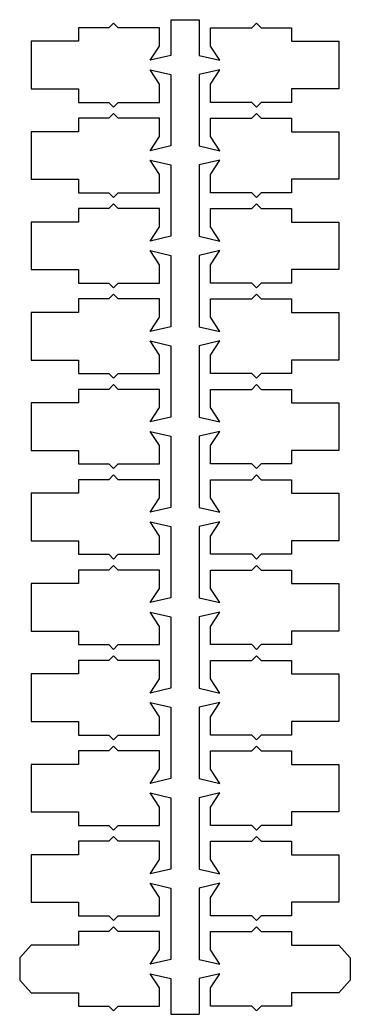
# Model space of a CAD drawing. Extents: x 0 to 20.8, y 0 to 62.7.
import ezdxf

# ---------------------------------------------------------------- set-up
doc = ezdxf.new("R2010")
doc.units = 0

# ---------------------------------------------------------------- blocks, each defined once
blk = doc.blocks.new('stem_bump')
for points in [[(-0.9, 2.85, 0), (-0.9, 0.6, 0), (-2.2, 0.3, 0), (-1.6, 1.2, 0), (-1.6, 2.35, 0), (-4.2, 2.35, 0), (-4.5, 2.65, 0), (-4.5, 2.65, 0), (-4.8, 2.35, 0), (-6.7, 2.35, 0), (-6.7, 1.5, 0), (-9.7, 1.5, 0), (-10.4, 0.7, 0), (-10.4, -0.7, 0), (-9.7, -1.5, 0), (-6.7, -1.5, 0), (-6.7, -2.35, 0), (-4.8, -2.35, 0), (-4.5, -2.65, 0), (-4.5, -2.65, 0), (-4.2, -2.35, 0), (-1.6, -2.35, 0), (-1.6, -1.2, 0), (-2.2, -0.3, 0), (-0.9, -0.6, 0), (-0.9, -2.85, 0)], [(0.9, 2.85, 0), (0.9, 0.6, 0), (2.2, 0.3, 0), (1.6, 1.2, 0), (1.6, 2.35, 0), (4.2, 2.35, 0), (4.5, 2.65, 0), (4.5, 2.65, 0), (4.8, 2.35, 0), (6.7, 2.35, 0), (6.7, 1.5, 0), (9.7, 1.5, 0), (10.4, 0.7, 0), (10.4, -0.7, 0), (9.7, -1.5, 0), (6.7, -1.5, 0), (6.7, -2.35, 0), (4.8, -2.35, 0), (4.5, -2.65, 0), (4.5, -2.65, 0), (4.2, -2.35, 0), (1.6, -2.35, 0), (1.6, -1.2, 0), (2.2, -0.3, 0), (0.9, -0.6, 0), (0.9, -2.85, 0)]]:
    blk.add_polyline3d(points)
blk = doc.blocks.new('stem')
for points in [[(-0.9, 2.85, 0), (-0.9, 0.6, 0), (-2.2, 0.3, 0), (-1.6, 1.2, 0), (-1.6, 2.35, 0), (-4.2, 2.35, 0), (-4.5, 2.65, 0), (-4.5, 2.65, 0), (-4.8, 2.35, 0), (-6.7, 2.35, 0), (-6.7, 1.5, 0), (-9.7, 1.5, 0), (-9.7, -1.5, 0), (-6.7, -1.5, 0), (-6.7, -2.35, 0), (-4.8, -2.35, 0), (-4.5, -2.65, 0), (-4.5, -2.65, 0), (-4.2, -2.35, 0), (-1.6, -2.35, 0), (-1.6, -1.2, 0), (-2.2, -0.3, 0), (-0.9, -0.6, 0), (-0.9, -2.85, 0)], [(0.9, 2.85, 0), (0.9, 0.6, 0), (2.2, 0.3, 0), (1.6, 1.2, 0), (1.6, 2.35, 0), (4.2, 2.35, 0), (4.5, 2.65, 0), (4.5, 2.65, 0), (4.8, 2.35, 0), (6.7, 2.35, 0), (6.7, 1.5, 0), (9.7, 1.5, 0), (9.7, -1.5, 0), (6.7, -1.5, 0), (6.7, -2.35, 0), (4.8, -2.35, 0), (4.5, -2.65, 0), (4.5, -2.65, 0), (4.2, -2.35, 0), (1.6, -2.35, 0), (1.6, -1.2, 0), (2.2, -0.3, 0), (0.9, -0.6, 0), (0.9, -2.85, 0)]]:
    blk.add_polyline3d(points)

msp = doc.modelspace()

# ---------------------------------------------------------------- linework, layer by layer
for p, q in [((9.5, 62.7), (11.3, 62.7)), ((9.5, 0), (11.3, 0))]:
    msp.add_line(p, q)

# ---------------------------------------------------------------- block references
for name, p in [('stem', (10.4, 59.85)), ('stem', (10.4, 54.15)), ('stem', (10.4, 48.45)), ('stem', (10.4, 42.75)), ('stem', (10.4, 37.05)), ('stem', (10.4, 31.35)), ('stem', (10.4, 25.65)), ('stem', (10.4, 19.95)), ('stem', (10.4, 14.25)), ('stem', (10.4, 8.55)), ('stem_bump', (10.4, 2.85))]:
    msp.add_blockref(name, p)

doc.saveas('drawing.dxf')
